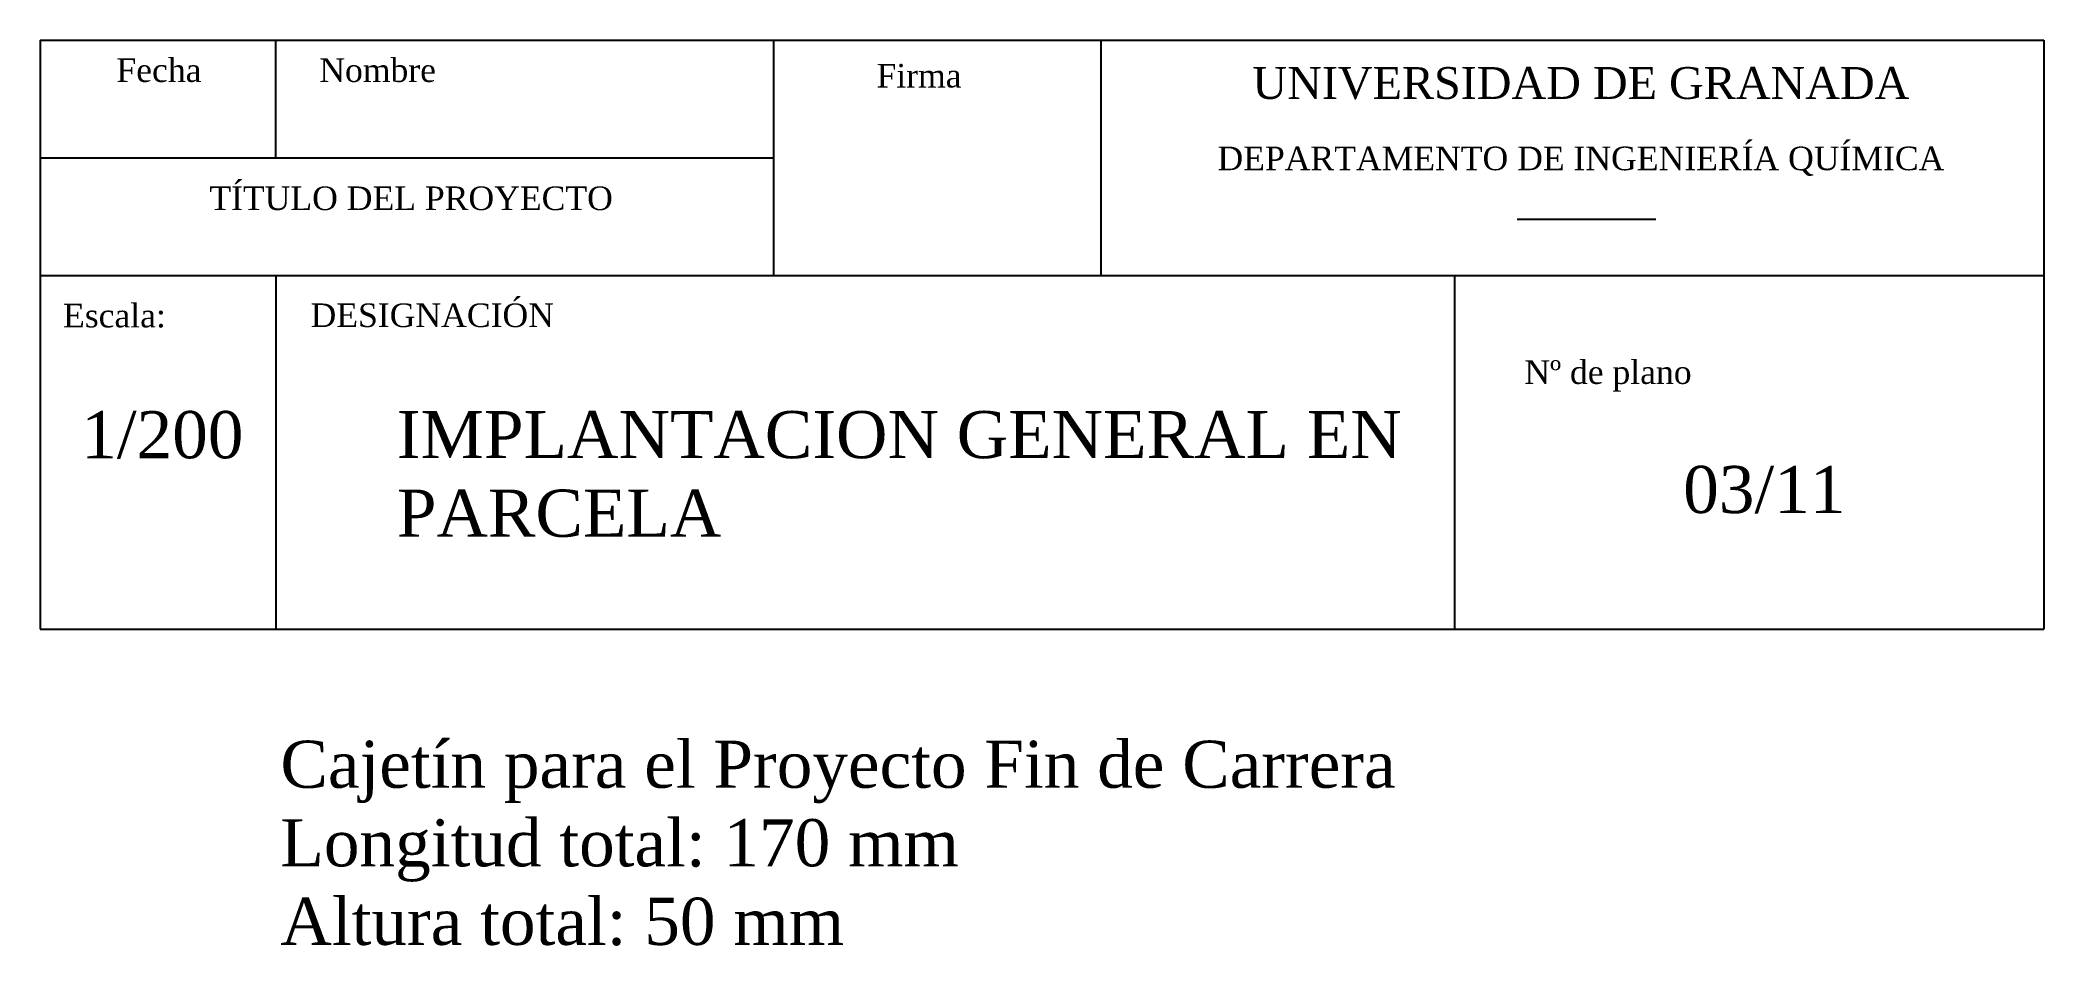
# Model space of a CAD drawing. Header units: millimetres. Extents: x 117 to 287, y 116 to 193.
import ezdxf

# ---------------------------------------------------------------- set-up
doc = ezdxf.new("R2010")
doc.units = ezdxf.units.MM
doc.styles.add('texto', font='arial.ttf', dxfattribs={"height": 0.125})

msp = doc.modelspace()

# ---------------------------------------------------------------- linework, layer by layer
for p, q in [((117.27, 192.53), (117.27, 187.53)), ((117.27, 192.53), (137.27, 192.53)), ((137.27, 192.53), (152.27, 192.53)), ((137.27, 182.53), (137.27, 192.53)), ((152.27, 192.53), (172.27, 192.53)), ((172.27, 192.53), (207.27, 192.53)), ((179.49, 192.53), (179.49, 172.53)), ((207.27, 192.53), (207.27, 172.53)), ((207.27, 192.53), (287.27, 192.53)), ((287.27, 192.53), (287.27, 192.53)), ((287.27, 192.53), (287.27, 142.53)), ((117.27, 187.53), (117.27, 182.53)), ((117.27, 182.53), (117.27, 177.53)), ((117.27, 182.53), (179.49, 182.53)), ((117.27, 177.53), (117.27, 172.53)), ((242.57, 177.32), (254.34, 177.32)), ((117.27, 172.53), (117.27, 142.53)), ((117.27, 172.53), (287.27, 172.53)), ((137.27, 172.53), (137.27, 142.53)), ((237.27, 172.53), (237.27, 157.53)), ((237.27, 157.53), (237.27, 150.03)), ((237.27, 150.03), (237.27, 142.53)), ((117.27, 142.53), (287.27, 142.53))]:
    msp.add_line(p, q)

# ---------------------------------------------------------------- texts
at = {"attachment_point": 1, "style": 'texto'}
for s, insert, char_height, width in [('{\\fTimes New Roman|b0|i0|c0|p18;Fecha}', (123.75, 190.97), 2, 39.7), ('{\\fTimes New Roman|b0|i0|c0|p18;Nombre}', (140.96, 190.97), 2, 39.7), ('{\\fTimes New Roman|b0|i0|c0|p18;Firma}', (188.23, 190.5), 2, 39.7), ('{\\fTimes New Roman|b0|i0|c0|p18;TÍTULO DEL PROYECTO}', (131.63, 180.1), 2, 39.7), ('{\\fTimes New Roman|b0|i0|c0|p18;Escala:}', (119.22, 170.14), 2, 39.7), ('{\\fTimes New Roman|b0|i0|c0|p18;DESIGNACIÓN}', (140.22, 170.17), 2, 39.7), ('{\\fTimes New Roman|b0|i0|c0|p18;Nº de plano}', (243.19, 165.34), 2, 39.7), ('{\\fTimes New Roman|b0|i0|c0|p18;1/200}', (120.76, 161.03), 4, 11.7), ('{\\fTimes New Roman|b0|i0|c0|p18;IMPLANTACION GENERAL EN PARCELA}', (147.54, 161.04), 4, 87.2), ('{\\fTimes New Roman|b0|i0|c0|p18;03/11}', (256.67, 156.38), 4, 16.3), ('{\\fTimes New Roman|b0|i0|c0|p18;Cajetín para el Proyecto Fin de Carrera  Longitud total: 170 mm\\PAltura total: 50 mm}', (137.66, 133.06), 4, 112.1412)]:
    msp.add_mtext(s, dxfattribs=dict(at, insert=insert, char_height=char_height, width=width))
at = {"insert": (247.99, 185.61), "char_height": 2.7, "width": 115, "attachment_point": 5, "line_spacing_factor": 1.5, "style": 'texto'}
msp.add_mtext('{\\fTimes New Roman|b0|i0|c0|p18;UNIVERSIDAD DE GRANADA \\P\\H0.7407x;DEPARTAMENTO DE INGENIERÍA QUÍMICA}', dxfattribs=at)

doc.saveas('drawing.dxf')
